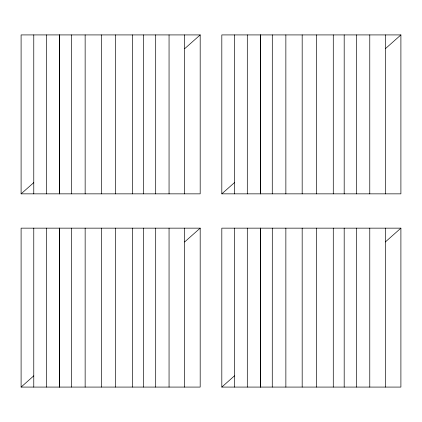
<?xml version="1.0" encoding="UTF-8"?>
<svg xmlns="http://www.w3.org/2000/svg" width="422" height="422" viewBox="0 0 422 422"><rect width="100%" height="100%" fill="white"/><g stroke="black" fill="none" stroke-linecap="round" stroke-linejoin="round"><path stroke-width="0.63" d="M21.1 193.851L200.186 193.851L200.186 34.92L21.1 34.92L21.1 193.851L33.771 182.605M184.625 48.73L200.186 34.92M221.814 193.851L400.9 193.851L400.9 34.92L221.814 34.92L221.814 193.851L234.484 182.605M385.339 48.73L400.9 34.92M21.1 387.079L200.186 387.079L200.186 228.149L21.1 228.149L21.1 387.079L33.771 375.833M184.625 241.964L200.186 228.149M221.814 387.079L400.9 387.079L400.9 228.149L221.814 228.149L221.814 387.079L234.484 375.833M385.339 241.964L400.9 228.149M385.339 34.92L385.339 193.851M385.339 228.149L385.339 387.079M369.772 34.92L369.772 193.851M369.772 228.149L369.772 387.079M356.4 34.92L356.4 193.851M356.4 228.149L356.4 387.079M344.188 34.92L344.188 193.851M344.188 228.149L344.188 387.079M333.28 34.92L333.28 193.851M333.28 228.149L333.28 387.079M316.363 34.92L316.352 193.851M316.363 228.149L316.352 387.079M302.184 34.92L302.173 193.851M302.173 228.149L302.184 387.079M285.858 34.92L285.868 193.851M285.858 228.149L285.868 387.079M272.301 34.92L272.269 193.851M272.301 228.149L272.269 387.079M260.385 34.92L260.385 193.851M260.385 228.149L260.385 387.079M260.342 34.92L260.342 193.851M260.342 228.149L260.342 387.079M247.303 34.92L247.303 193.851M247.303 228.149L247.303 387.079M234.484 34.92L234.484 193.851M234.484 228.149L234.484 387.079M184.625 34.92L184.625 193.851M184.625 228.149L184.625 387.079M169.058 34.92L169.058 193.851M169.058 228.149L169.058 387.079M155.692 34.92L155.692 193.851M155.692 228.149L155.692 387.079M143.475 34.92L143.475 193.851M143.475 228.149L143.475 387.079M132.566 34.92L132.566 193.851M132.566 228.149L132.566 387.079M115.649 34.92L115.644 193.851M115.644 228.149L115.649 387.079M101.47 34.92L101.459 193.851M101.47 228.149L101.459 387.079M85.144 34.92L85.154 193.851M85.154 228.149L85.144 387.079M71.555 34.92L71.587 193.851M71.587 228.149L71.555 387.079M59.671 34.92L59.671 193.851M59.671 228.149L59.671 387.079M59.629 34.92L59.629 193.851M59.629 228.149L59.629 387.079M46.589 34.92L46.589 193.851M46.589 228.149L46.589 387.079M33.771 34.92L33.771 193.851M33.771 228.149L33.771 387.079"/></g></svg>
